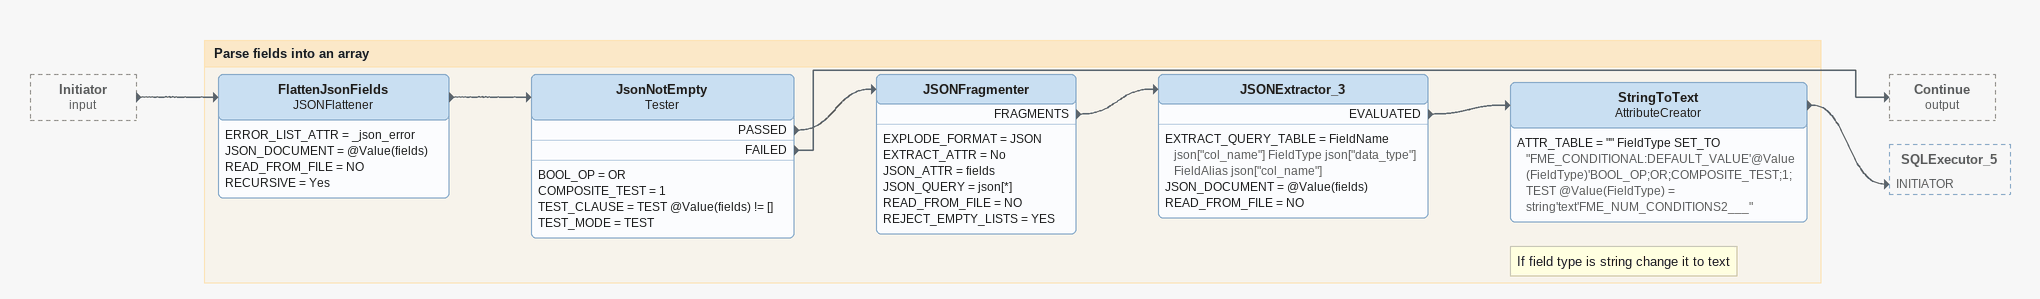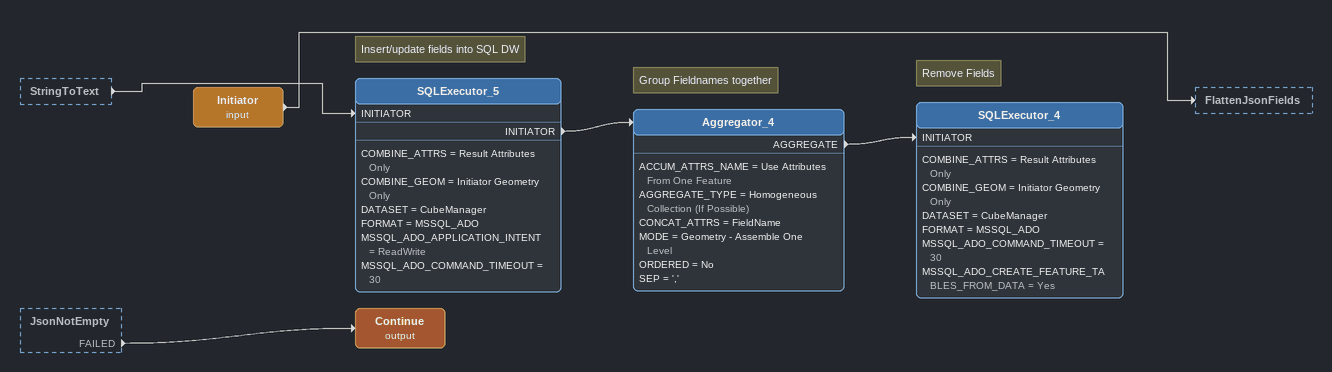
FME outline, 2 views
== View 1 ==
Initiator (input) [outside]
    -> FlattenJsonFields

Bookmark: Parse fields into an array
FlattenJsonFields: JSONFlattener
    ERROR_LIST_ATTR = _json_error
    JSON_DOCUMENT = @Value(fields)
    READ_FROM_FILE = NO
    RECURSIVE = Yes
    -> JsonNotEmpty
JsonNotEmpty: Tester
    BOOL_OP = OR
    COMPOSITE_TEST = 1
    TEST_CLAUSE = TEST @Value(fields) != []
    TEST_MODE = TEST
    PASSED -> JSONFragmenter
    FAILED -> Continue (output)
JSONFragmenter
    EXPLODE_FORMAT = JSON
    EXTRACT_ATTR = No
    JSON_ATTR = fields
    JSON_QUERY = json[*]
    READ_FROM_FILE = NO
    REJECT_EMPTY_LISTS = YES
    FRAGMENTS -> JSONExtractor_3
JSONExtractor_3
    EXTRACT_QUERY_TABLE = FieldName json["col_name"] FieldType json["data_type"] FieldAlias json["col_name"]
    JSON_DOCUMENT = @Value(fields)
    READ_FROM_FILE = NO
    EVALUATED -> StringToText
Note: If field type is string change it to text
StringToText: AttributeCreator
    ATTR_TABLE = "" FieldType SET_TO "FME_CONDITIONAL:DEFAULT_VALUE'@Value(FieldType)'BOOL_OP;OR;COMPOSITE_TEST;1;TEST @Value(FieldType) = string'text'FME_NUM_CONDITIONS2___"
    -> SQLExecutor_5 [INITIATOR]

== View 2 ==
StringToText [outside]
    -> SQLExecutor_5 [INITIATOR]
JsonNotEmpty [outside]
    FAILED -> Continue (output)
Initiator (input)
    -> FlattenJsonFields
Note: Insert/update fields into SQL DW
SQLExecutor_5
    COMBINE_ATTRS = Result Attributes Only
    COMBINE_GEOM = Initiator Geometry Only
    DATASET = CubeManager
    FORMAT = MSSQL_ADO
    MSSQL_ADO_APPLICATION_INTENT = ReadWrite
    MSSQL_ADO_COMMAND_TIMEOUT = 30
    INITIATOR -> Aggregator_4
Note: Group Fieldnames together
Aggregator_4
    ACCUM_ATTRS_NAME = Use Attributes From One Feature
    AGGREGATE_TYPE = Homogeneous Collection (If Possible)
    CONCAT_ATTRS = FieldName
    MODE = Geometry - Assemble One Level
    ORDERED = No
    SEP = ','
    AGGREGATE -> SQLExecutor_4 [INITIATOR]
Note: Remove Fields
SQLExecutor_4
    COMBINE_ATTRS = Result Attributes Only
    COMBINE_GEOM = Initiator Geometry Only
    DATASET = CubeManager
    FORMAT = MSSQL_ADO
    MSSQL_ADO_COMMAND_TIMEOUT = 30
    MSSQL_ADO_CREATE_FEATURE_TABLES_FROM_DATA = Yes
Continue (output)
